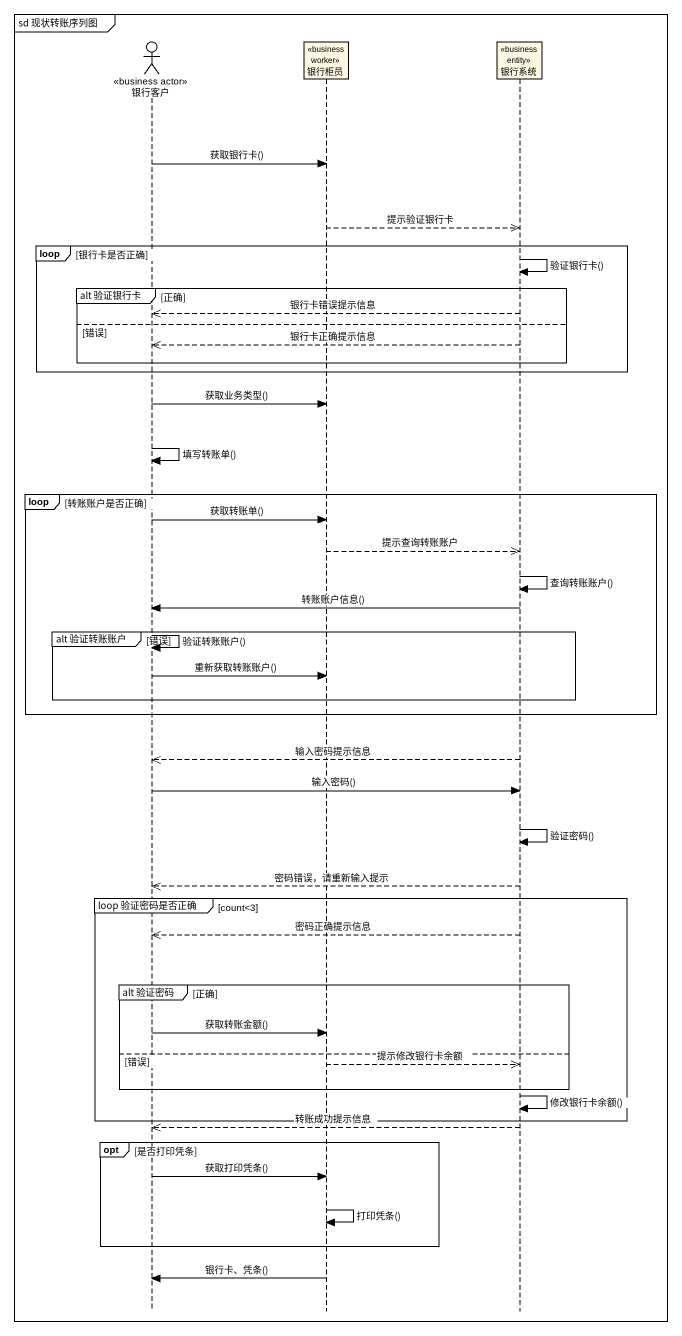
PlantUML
@startuml
mainframe sd 现状转账序列图
hide footbox
actor 银行客户 <<business actor>>
participant 银行柜员 <<business worker>>
participant 银行系统 <<business entity>>

银行客户 -> 银行柜员 : 获取银行卡()
银行柜员 -->> 银行系统 : 提示验证银行卡
loop 银行卡是否正确
  银行系统 -> 银行系统 : 验证银行卡()
  group alt 验证银行卡 [正确]
    银行系统 -->> 银行客户 : 银行卡错误提示信息
  else 错误
    银行系统 -->> 银行客户 : 银行卡正确提示信息
  end
end
银行客户 -> 银行柜员 : 获取业务类型()
银行客户 -> 银行客户 : 填写转账单()
loop 转账账户是否正确
  银行客户 -> 银行柜员 : 获取转账单()
  银行柜员 -->> 银行系统 : 提示查询转账账户
  银行系统 -> 银行系统 : 查询转账账户()
  银行系统 -> 银行客户 : 转账账户信息()
  group alt 验证转账账户 [错误]
    银行客户 -> 银行客户 : 验证转账账户()
    银行客户 -> 银行柜员 : 重新获取转账账户()
  end
end
银行系统 -->> 银行客户 : 输入密码提示信息
银行客户 -> 银行系统 : 输入密码()
银行系统 -> 银行系统 : 验证密码()
银行系统 -->> 银行客户 : 密码错误，请重新输入提示
group loop 验证密码是否正确 [count<3]
  银行系统 -->> 银行客户 : 密码正确提示信息
  group alt 验证密码 [正确]
    银行客户 -> 银行柜员 : 获取转账金额()
  else 错误
    银行柜员 -->> 银行系统 : 提示修改银行卡余额
  end
  银行系统 -> 银行系统 : 修改银行卡余额()
end
银行系统 -->> 银行客户 : 转账成功提示信息
opt 是否打印凭条
  银行客户 -> 银行柜员 : 获取打印凭条()
  银行柜员 -> 银行柜员 : 打印凭条()
end
银行柜员 -> 银行客户 : 银行卡、凭条()
@enduml
